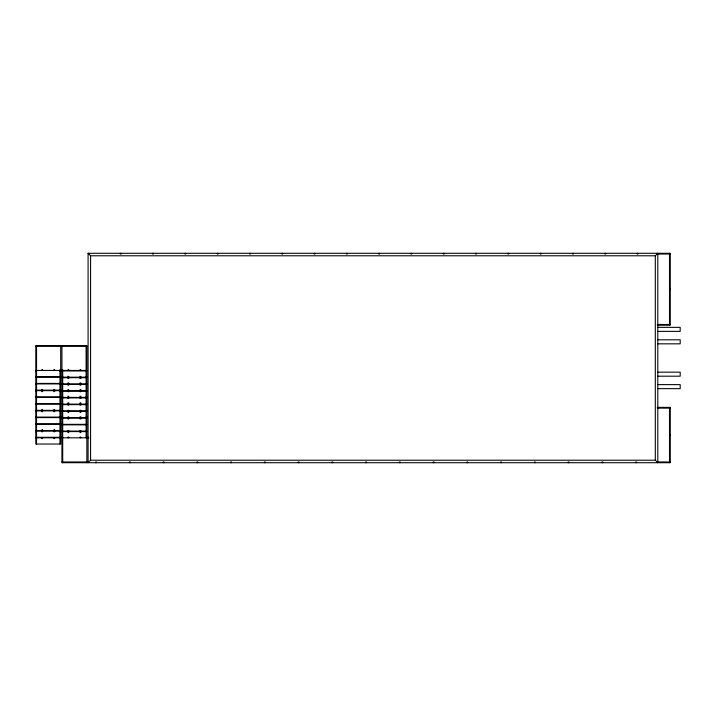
<?xml version="1.0" encoding="UTF-8"?>
<svg xmlns="http://www.w3.org/2000/svg" width="716" height="716" viewBox="0 0 716 716"><rect width="100%" height="100%" fill="white"/><g stroke="black" fill="none" stroke-linecap="round" stroke-linejoin="round"><path stroke-width="1.07" d="M88.086 253.294L90.574 255.782L655.31 255.782L657.798 253.294L657.798 462.706L655.31 460.218L90.574 460.218L88.086 462.706L88.086 253.294L670.248 253.294L670.248 325.216L657.261 325.216M657.216 254.037L670.248 254.037M669.505 288.879L670.248 288.879M669.505 289.631L670.248 289.631M657.243 324.473L670.248 324.473M658.049 327.346L680.2 327.346L680.2 331.383L657.995 331.383M657.825 339.805L680.2 339.805L680.2 343.832L657.87 343.832M35.8 346.293L86.842 346.293M35.8 370.449L86.842 370.449M61.943 370.96L86.842 370.96M35.8 371.192L36.543 371.192M59.956 371.192L60.699 371.192M657.87 372.168L680.2 372.168L680.2 376.195L657.825 376.195M61.943 376.437L62.695 376.437M86.099 376.437L86.842 376.437M35.8 376.67L60.699 376.67M35.8 377.189L60.699 377.189M61.943 377.189L86.842 377.189M61.943 377.699L86.842 377.699M35.8 383.409L60.699 383.409M35.8 383.919L60.699 383.919M61.943 383.919L86.842 383.919M61.943 384.429L86.842 384.429M657.995 384.617L680.2 384.617L680.2 388.654L658.049 388.654M35.8 390.148L60.699 390.148M35.8 390.659L60.699 390.659M61.943 390.659L86.842 390.659M61.943 391.169L86.842 391.169M35.8 391.401L36.543 391.401M59.956 391.401L60.699 391.401M61.943 396.646L62.695 396.646M86.099 396.646L86.842 396.646M35.8 396.879L60.699 396.879M35.8 397.389L60.699 397.389M61.943 397.389L86.842 397.389M61.943 397.908L86.842 397.908M35.8 403.618L60.699 403.618M35.8 404.128L60.699 404.128M61.943 404.128L86.842 404.128M61.943 404.638L86.842 404.638M657.261 407.386L670.248 407.386L670.248 462.706L61.943 462.706L61.943 345.551M657.243 408.129L670.248 408.129M35.8 410.358L60.699 410.358M35.8 410.868L60.699 410.868M61.943 410.868L86.842 410.868M61.943 411.378L86.842 411.378M35.8 411.611L36.543 411.611M59.956 411.611L60.699 411.611M61.943 416.855L62.695 416.855M86.099 416.855L86.842 416.855M35.8 417.088L60.699 417.088M35.8 417.598L60.699 417.598M61.943 417.598L86.842 417.598M61.943 418.108L86.842 418.108M35.8 423.827L60.699 423.827M35.8 424.337L60.699 424.337M61.943 424.337L86.842 424.337M61.943 424.848L86.842 424.848M35.8 430.558L60.699 430.558M35.8 431.077L60.699 431.077M61.943 431.077L86.842 431.077M61.943 431.587L86.842 431.587M35.8 431.82L36.543 431.82M59.956 431.82L60.699 431.82M669.505 434.675L670.248 434.675M669.505 435.418L670.248 435.418M61.943 437.064L62.695 437.064M86.099 437.064L88.086 437.064M35.8 437.297L60.699 437.297M35.8 437.807L60.699 437.807M61.943 437.807L88.838 437.807M61.943 461.963L88.39 461.963M657.207 461.963L670.248 461.963M669.505 253.294L669.505 325.216M669.505 407.386L669.505 462.706M655.31 255.782L655.31 460.218M637.947 253.294L637.947 254.037M637.204 253.294L637.204 254.037M636.497 461.963L636.497 462.706M635.745 461.963L635.745 462.706M605.647 253.294L605.647 254.037M604.904 253.294L604.904 254.037M602.747 461.963L602.747 462.706M601.995 461.963L601.995 462.706M573.346 253.294L573.346 254.037M572.603 253.294L572.603 254.037M568.987 461.963L568.987 462.706M568.244 461.963L568.244 462.706M541.045 253.294L541.045 254.037M540.303 253.294L540.303 254.037M535.237 461.963L535.237 462.706M534.485 461.963L534.485 462.706M508.745 253.294L508.745 254.037M508.002 253.294L508.002 254.037M501.486 461.963L501.486 462.706M500.735 461.963L500.735 462.706M476.444 253.294L476.444 254.037M475.701 253.294L475.701 254.037M467.727 461.963L467.727 462.706M466.984 461.963L466.984 462.706M444.144 253.294L444.144 254.037M443.401 253.294L443.401 254.037M433.977 461.963L433.977 462.706M433.234 461.963L433.234 462.706M411.843 253.294L411.843 254.037M411.091 253.294L411.091 254.037M400.226 461.963L400.226 462.706M399.474 461.963L399.474 462.706M379.543 253.294L379.543 254.037M378.791 253.294L378.791 254.037M366.467 461.963L366.467 462.706M365.724 461.963L365.724 462.706M347.242 253.294L347.242 254.037M346.49 253.294L346.49 254.037M332.716 461.963L332.716 462.706M331.973 461.963L331.973 462.706M314.942 253.294L314.942 254.037M314.19 253.294L314.19 254.037M298.966 461.963L298.966 462.706M298.214 461.963L298.214 462.706M282.641 253.294L282.641 254.037M281.889 253.294L281.889 254.037M265.206 461.963L265.206 462.706M264.464 461.963L264.464 462.706M250.34 253.294L250.34 254.037M249.589 253.294L249.589 254.037M231.456 461.963L231.456 462.706M230.713 461.963L230.713 462.706M218.04 253.294L218.04 254.037M217.288 253.294L217.288 254.037M197.706 461.963L197.706 462.706M196.954 461.963L196.954 462.706M185.739 253.294L185.739 254.037M184.988 253.294L184.988 254.037M163.946 461.963L163.946 462.706M163.203 461.963L163.203 462.706M153.439 253.294L153.439 254.037M152.687 253.294L152.687 254.037M130.196 461.963L130.196 462.706M129.453 461.963L129.453 462.706M121.138 253.294L121.138 254.037M120.386 253.294L120.386 254.037M96.445 461.963L96.445 462.706M95.693 461.963L95.693 462.706M90.574 255.782L90.574 460.218M88.838 253.294L88.838 254.037M86.842 462.706L86.842 345.551L35.8 345.551L35.8 444.036L60.699 444.036L60.699 345.551M86.099 345.551L86.099 437.807M80.801 370.449L80.801 369.707L80.058 369.707L80.058 370.449M80.801 376.33L80.801 378.54M80.801 382.953L80.801 385.163M80.801 389.576L80.801 391.786M80.801 396.208L80.801 398.409M80.801 402.831L80.801 405.041M80.801 410.205L80.801 412.407M80.801 416.828L80.801 419.039M80.801 430.432L80.801 432.643M80.801 437.807L80.801 437.064L80.058 437.064L80.058 437.807M80.058 376.33L80.058 378.54M80.058 382.953L80.058 385.163M80.058 389.576L80.058 391.786M80.058 396.208L80.058 398.409M80.058 402.831L80.058 405.041M80.058 410.205L80.058 412.407M80.058 416.828L80.058 419.039M80.058 430.432L80.058 432.643M68.727 370.449L68.727 369.707L67.984 369.707L67.984 370.449M68.727 376.33L68.727 378.54M68.727 382.953L68.727 385.163M68.727 389.576L68.727 391.786M68.727 396.208L68.727 398.409M68.727 402.831L68.727 405.041M68.727 410.205L68.727 412.407M68.727 416.828L68.727 419.039M68.727 430.432L68.727 432.643M68.727 437.807L68.727 437.064L67.984 437.064L67.984 437.807M67.984 376.33L67.984 378.54M67.984 382.953L67.984 385.163M67.984 389.576L67.984 391.786M67.984 396.208L67.984 398.409M67.984 402.831L67.984 405.041M67.984 410.205L67.984 412.407M67.984 416.828L67.984 419.039M67.984 430.432L67.984 432.643M62.695 462.706L62.695 369.707L59.956 369.707L59.956 444.036M61.692 345.551L61.692 346.293M60.949 345.551L60.949 346.293M54.658 370.449L54.658 369.707L53.915 369.707L53.915 370.449M54.658 389.432L54.658 391.661M54.658 409.525L54.658 411.763M54.658 429.627L54.658 431.855M54.658 437.807L54.658 438.559L53.915 438.559L53.915 437.807M53.915 389.432L53.915 391.661M53.915 409.525L53.915 411.763M53.915 429.627L53.915 431.855M42.584 370.449L42.584 369.707L41.841 369.707L41.841 370.449M42.584 389.432L42.584 391.661M42.584 409.525L42.584 411.763M42.584 429.627L42.584 431.855M42.584 437.807L42.584 438.559L41.841 438.559L41.841 437.807M41.841 389.432L41.841 391.661M41.841 409.525L41.841 411.763M41.841 429.627L41.841 431.855M36.543 345.551L36.543 444.036"/></g></svg>
